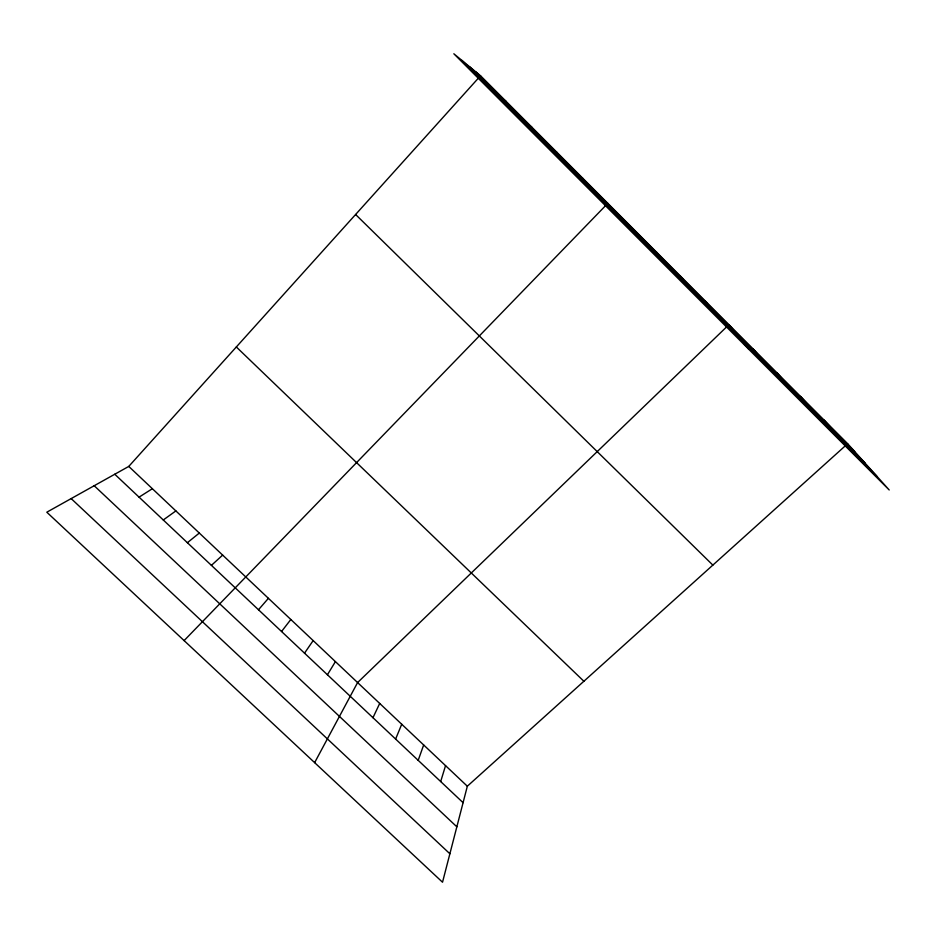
<?xml version="1.0" encoding="UTF-8"?>
<svg xmlns="http://www.w3.org/2000/svg" width="936" height="936" viewBox="0 0 936 936"><rect width="100%" height="100%" fill="white"/><g stroke="black" fill="none" stroke-linecap="round" stroke-linejoin="round"><path stroke-width="1.4" d="M847.653 443.711L467.333 786.217L442.529 882.227L46.8 512.203L128.77 466.42L480.542 75.746L453.843 53.773L889.2 489.961L847.653 443.711L480.542 75.746M440.68 781.548L445.548 765.625M418.193 760.336L423.669 744.974M395.624 739.066L401.719 724.242M372.973 717.701L379.7 703.439M314.636 762.641L357.599 682.555L728.91 324.687L748.905 349.397M327.425 674.762L335.416 661.612M304.528 653.164L313.162 640.587M281.549 631.507L290.827 619.492M258.488 609.757L268.41 598.315M184.111 640.598L607.827 203.323L605.335 205.546M211.407 565.367L222.663 555.095M187.387 542.704L199.309 533.052M163.274 519.971L175.886 510.916M139.066 497.145L152.369 488.709M581.35 177.594L582.566 178.016M555.2 151.375L557.224 152.603M528.922 125.05L531.765 127.097M502.55 98.608L506.2 101.474M71.159 498.595L449.877 853.772M94.185 485.725L456.85 826.816M128.77 466.42L467.333 786.217M114.765 474.236L463.086 802.678M236.328 346.964L583.877 681.256M355.598 214.496L712.858 565.11M476.05 72.06L854.673 451.515M469.404 66.585L865.039 463.051M461.893 60.395L876.728 476.073M824.089 420.089L830.384 427.179M800.432 396.373L806.013 402.737M776.681 372.575L781.525 378.214M752.848 348.683L756.955 353.586M704.878 300.608L707.511 304.024M680.764 276.424L682.636 279.092M656.545 252.158L657.657 254.065M632.233 227.787L632.584 228.934"/></g></svg>
